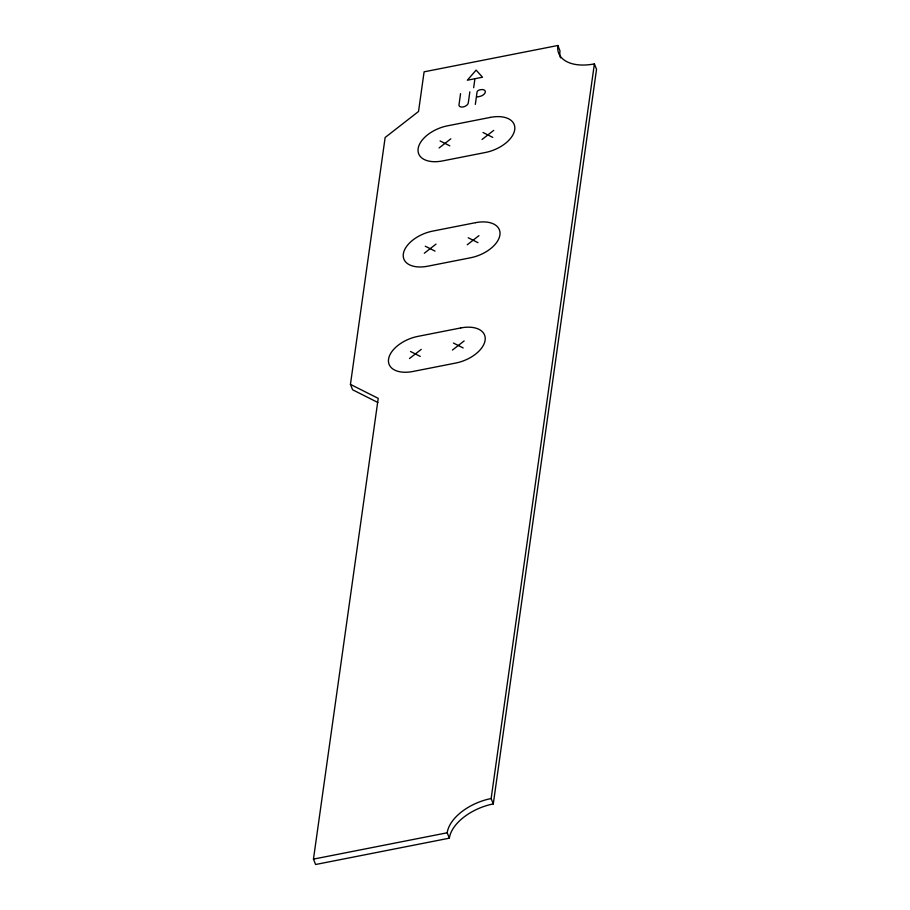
<?xml version="1.0" encoding="UTF-8"?>
<svg xmlns="http://www.w3.org/2000/svg" width="910" height="910" viewBox="0 0 910 910"><rect width="100%" height="100%" fill="white"/><g stroke="black" fill="none" stroke-linecap="round" stroke-linejoin="round"><path stroke-width="1.36" d="M350.441 384.384L385.146 137.49L418.532 111.475L424.105 71.822L557.853 45.5A42.417 24.274 -21.7 0 0 594.389 63.893L596.539 69.285L493.288 803.928A42.417 24.274 -21.7 0 0 449.347 838.178L315.611 864.5L313.461 859.12L378.219 398.364L350.441 384.384L352.591 389.764L377.843 402.482M460.562 93.65L458.993 104.809A4.891 2.798 -21.7 0 0 463.213 106.925A4.891 2.798 -21.7 0 0 468.275 102.978L469.844 91.83M473.666 87.667L474.918 78.726L482.516 77.225L476.135 70.115L467.319 80.216L474.383 78.829M475.327 104.4L477.067 92.001A2.65 1.513 -21.7 0 1 479.82 89.862L480.605 89.703A5.449 3.117 -21.7 0 1 485.303 92.069A5.449 3.117 -21.7 0 1 479.65 96.471L476.885 97.017M493.288 803.928L491.138 798.548L594.389 63.893M439.109 147.955L450.825 138.821M482.027 139.503L493.743 130.369M424.31 253.23L436.026 244.096M467.239 244.779L478.956 235.644M409.511 358.506L421.228 349.372M452.441 350.054L464.157 340.92M313.461 859.12L447.197 832.786A42.417 24.274 -21.7 0 1 491.138 798.548M483.017 132.485L492.765 137.387M440.087 140.936L449.836 145.839M468.218 237.76L477.966 242.663M425.3 246.212L435.037 251.114M453.43 343.036L463.167 347.938M410.501 351.488L420.249 356.39M557.853 45.5L559.991 50.88A42.417 24.274 -21.7 0 0 560.549 57.876M447.197 832.786L449.347 838.178M490.353 117.39L447.424 125.842A28.278 16.187 -21.7 0 0 418.134 148.66A28.278 16.187 -21.7 0 0 442.499 160.933L485.428 152.482A28.278 16.187 -21.7 0 0 514.719 129.652A28.278 16.187 -21.7 0 0 490.353 117.39M475.555 222.666L432.637 231.117A28.278 16.187 -21.7 0 0 403.335 253.947A28.278 16.187 -21.7 0 0 427.7 266.209L470.629 257.757A28.278 16.187 -21.7 0 0 499.92 234.928A28.278 16.187 -21.7 0 0 475.555 222.666M460.767 327.941L417.838 336.393A28.278 16.187 -21.7 0 0 388.547 359.223A28.278 16.187 -21.7 0 0 412.901 371.485L455.83 363.033A28.278 16.187 -21.7 0 0 485.121 340.203A28.278 16.187 -21.7 0 0 460.767 327.941"/></g></svg>
